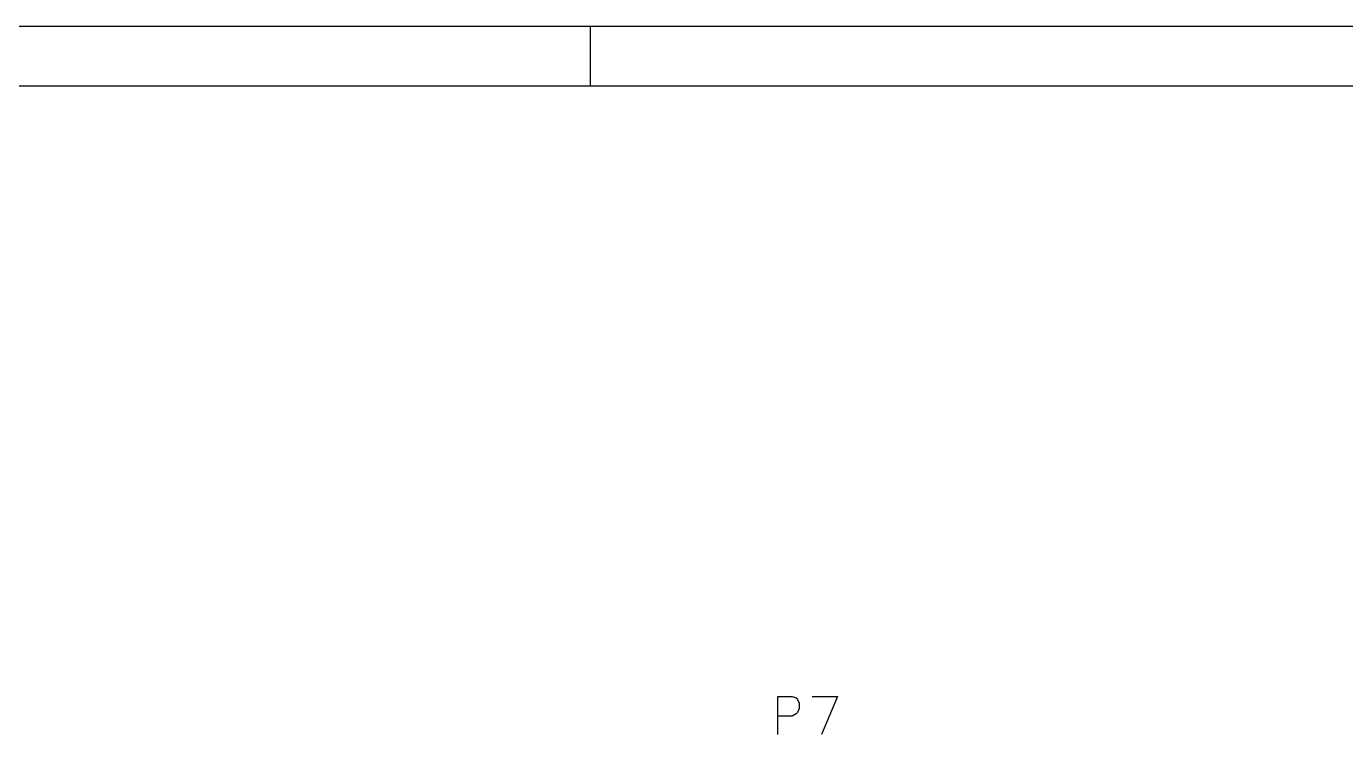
# Model space of a CAD drawing. Extents: x 10 to 287, y -200 to -10.
# Drawn here: x 191.27 to 235.09, y -33.53 to -10.01 of the extents above; entities that cross this region are included whole.
import ezdxf

# ---------------------------------------------------------------- set-up
doc = ezdxf.new("R2010")
doc.units = 0
doc.header["$MEASUREMENT"] = 0

msp = doc.modelspace()

# ---------------------------------------------------------------- linework, layer by layer
at = {"layer": 'Cyan 2'}
for p, q in [((216.23, -33.528), (216.23, -32.258)), ((216.23, -32.258), (216.713, -32.258)), ((216.713, -32.258), (216.84, -32.3088)), ((216.84, -32.3088), (216.891, -32.3596)), ((216.891, -32.3596), (216.941, -32.4866)), ((217.373, -32.258), (218.211, -32.258)), ((218.211, -32.258), (217.678, -33.528)), ((216.84, -32.8422), (216.713, -32.9184)), ((216.891, -32.7914), (216.84, -32.8422)), ((216.941, -32.6644), (216.891, -32.7914)), ((216.941, -32.4866), (216.941, -32.6644)), ((216.713, -32.9184), (216.23, -32.9184))]:
    msp.add_line(p, q, dxfattribs=at)
at = {"layer": 'Red 2'}
for p, q in [((286.995, -10.0076), (10.0076, -10.0076)), ((210.007, -11.9888), (210.007, -10.0076)), ((285.013, -11.9888), (11.9888, -11.9888))]:
    msp.add_line(p, q, dxfattribs=at)

doc.saveas('drawing.dxf')
